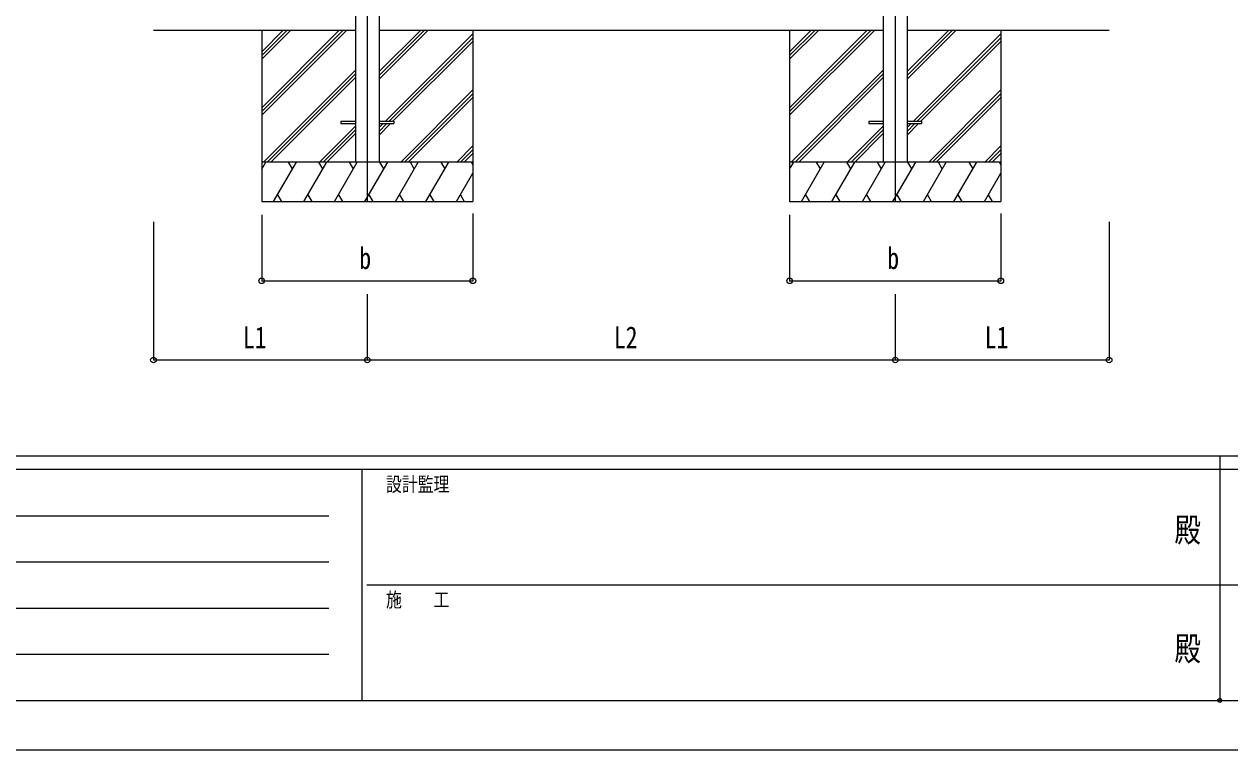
# Model space of a CAD drawing. Units: millimetres, scale not verified. Extents: x -10512 to 10512, y -7425 to 7425.
# Drawn here: x -4542 to 26, y -7425 to -4675 of the extents above; entities that cross this region are included whole.
import ezdxf
from ezdxf.enums import TextEntityAlignment as Align

# ---------------------------------------------------------------- set-up
doc = ezdxf.new("R2010")
doc.units = ezdxf.units.MM
doc.header["$LTSCALE"] = 30
doc.header["$PDMODE"] = 32
doc.header["$PDSIZE"] = 15
for name, color, linetype in [('0-3_YKK_12', 2, 'Continuous'), ('0-4_YKK_13', 4, 'Continuous'), ('0-5_YKK_A1', 4, 'Continuous'), ('0-6_YKK_D', 6, 'Continuous'), ('0-7_YKK_ZWAK', 7, 'Continuous')]:
    doc.layers.add(name, color=color, linetype=linetype)
doc.styles.add('ＭＳ ゴシック', font='')
doc.styles.get('ＭＳ ゴシック').set_extended_font_data('MS Gothic')

msp = doc.modelspace()

# ---------------------------------------------------------------- linework, layer by layer
at = {"layer": '0-3_YKK_12'}
for p, q in [((-3241.92, -2404.04), (-3241.92, -5347.61)), ((-1241.92, -2404.04), (-1241.92, -5347.61))]:
    msp.add_line(p, q, dxfattribs=at)
at = {"layer": '0-4_YKK_13'}
for p, q in [((-3341.92, -5043.11), (-3341.92, -5052.11)), ((-3341.92, -5043.11), (-3287.12, -5043.11)), ((-3341.92, -5052.11), (-3287.12, -5052.11)), ((-3196.72, -5043.11), (-3141.92, -5043.11)), ((-3196.72, -5052.11), (-3141.92, -5052.11)), ((-3141.92, -5043.11), (-3141.92, -5052.11)), ((-1341.92, -5043.11), (-1341.92, -5052.11)), ((-1341.92, -5043.11), (-1287.12, -5043.11)), ((-1341.92, -5052.11), (-1287.12, -5052.11)), ((-1196.72, -5043.11), (-1141.92, -5043.11)), ((-1196.72, -5052.11), (-1141.92, -5052.11)), ((-1141.92, -5043.11), (-1141.92, -5052.11))]:
    msp.add_line(p, q, dxfattribs=at)
at = {"layer": '0-5_YKK_A1'}
for p, q in [((-3287.12, -2368.61), (-3287.12, -5197.61)), ((-3196.72, -2368.61), (-3196.72, -5197.61)), ((-1287.12, -2368.61), (-1287.12, -5197.61)), ((-1196.72, -2368.61), (-1196.72, -5197.61)), ((-4051.92, -4697.61), (-3287.12, -4697.61)), ((-3641.92, -4697.61), (-3641.92, -5347.61)), ((-3641.92, -4991.79), (-3347.74, -4697.61)), ((-3641.92, -5005.93), (-3333.6, -4697.61)), ((-3641.92, -5020.07), (-3319.46, -4697.61)), ((-3641.92, -4807.94), (-3531.59, -4697.61)), ((-3641.92, -4793.8), (-3545.73, -4697.61)), ((-3641.92, -4779.66), (-3559.87, -4697.61)), ((-3196.72, -4697.61), (-1287.12, -4697.61)), ((-3196.72, -4883.24), (-3011.09, -4697.61)), ((-3196.72, -4869.1), (-3025.23, -4697.61)), ((-3196.72, -4854.96), (-3039.37, -4697.61)), ((-2841.92, -4697.61), (-2841.92, -5347.61)), ((-1641.92, -4697.61), (-1641.92, -5347.61)), ((-1641.92, -4991.79), (-1347.74, -4697.61)), ((-1641.92, -5005.93), (-1333.6, -4697.61)), ((-1641.92, -5020.07), (-1319.46, -4697.61)), ((-1641.92, -4807.94), (-1531.59, -4697.61)), ((-1641.92, -4793.8), (-1545.73, -4697.61)), ((-1641.92, -4779.66), (-1559.87, -4697.61)), ((-1196.72, -4697.61), (-431.92, -4697.61)), ((-1196.72, -4883.24), (-1011.09, -4697.61)), ((-1196.72, -4869.1), (-1025.23, -4697.61)), ((-1196.72, -4854.96), (-1039.37, -4697.61)), ((-841.92, -4697.61), (-841.92, -5347.61)), ((-3172.75, -5043.11), (-2841.92, -4712.29)), ((-3158.6, -5043.11), (-2841.92, -4726.43)), ((-3144.46, -5043.11), (-2841.92, -4740.57)), ((-1172.75, -5043.11), (-841.92, -4712.29)), ((-1158.6, -5043.11), (-841.92, -4726.43)), ((-1144.46, -5043.11), (-841.92, -4740.57)), ((-3635.61, -5197.61), (-3287.12, -4849.12)), ((-3621.47, -5197.61), (-3287.12, -4863.26)), ((-3607.33, -5197.61), (-3287.12, -4877.41)), ((-1635.61, -5197.61), (-1287.12, -4849.12)), ((-1621.47, -5197.61), (-1287.12, -4863.26)), ((-1607.33, -5197.61), (-1287.12, -4877.41)), ((-3115.11, -5197.61), (-2841.92, -4924.42)), ((-1115.11, -5197.61), (-841.92, -4924.42)), ((-3100.97, -5197.61), (-2841.92, -4938.56)), ((-3086.83, -5197.61), (-2841.92, -4952.71)), ((-1100.97, -5197.61), (-841.92, -4938.56)), ((-1086.83, -5197.61), (-841.92, -4952.71)), ((-3423.48, -5197.61), (-3287.12, -5061.25)), ((-3196.72, -5095.37), (-3153.46, -5052.11)), ((-3196.72, -5067.09), (-3181.75, -5052.11)), ((-3196.72, -5081.23), (-3167.6, -5052.11)), ((-1423.48, -5197.61), (-1287.12, -5061.25)), ((-1196.72, -5095.37), (-1153.46, -5052.11)), ((-1196.72, -5067.09), (-1181.75, -5052.11)), ((-1196.72, -5081.23), (-1167.6, -5052.11)), ((-3409.34, -5197.61), (-3287.12, -5075.4)), ((-3395.2, -5197.61), (-3287.12, -5089.54)), ((-1409.34, -5197.61), (-1287.12, -5075.4)), ((-1395.2, -5197.61), (-1287.12, -5089.54)), ((-2902.98, -5197.61), (-2841.92, -5136.55)), ((-2888.84, -5197.61), (-2841.92, -5150.7)), ((-902.98, -5197.61), (-841.92, -5136.55)), ((-888.84, -5197.61), (-841.92, -5150.7)), ((-2841.92, -5197.61), (-3641.92, -5197.61)), ((-3641.92, -5225.11), (-3626.04, -5197.61)), ((-3597.18, -5347.61), (-3510.57, -5197.61)), ((-3525.57, -5223.59), (-3540.57, -5197.61)), ((-3481.7, -5347.61), (-3395.1, -5197.61)), ((-3410.1, -5223.59), (-3425.11, -5197.61)), ((-3366.24, -5347.61), (-3279.63, -5197.61)), ((-3294.63, -5223.59), (-3309.63, -5197.61)), ((-3250.76, -5347.61), (-3164.16, -5197.61)), ((-3179.16, -5223.59), (-3194.16, -5197.61)), ((-3135.29, -5347.61), (-3048.69, -5197.61)), ((-3063.69, -5223.59), (-3078.69, -5197.61)), ((-3019.82, -5347.61), (-2933.22, -5197.61)), ((-2963.22, -5197.61), (-2948.22, -5223.59)), ((-2874.7, -5197.61), (-2841.92, -5164.84)), ((-2847.75, -5197.61), (-2841.92, -5207.71)), ((-841.92, -5197.61), (-1641.92, -5197.61)), ((-1641.92, -5225.11), (-1626.04, -5197.61)), ((-1597.18, -5347.61), (-1510.57, -5197.61)), ((-1525.57, -5223.59), (-1540.57, -5197.61)), ((-1481.7, -5347.61), (-1395.1, -5197.61)), ((-1410.1, -5223.59), (-1425.11, -5197.61)), ((-1366.24, -5347.61), (-1279.63, -5197.61)), ((-1294.63, -5223.59), (-1309.63, -5197.61)), ((-1250.76, -5347.61), (-1164.16, -5197.61)), ((-1179.16, -5223.59), (-1194.16, -5197.61)), ((-1135.29, -5347.61), (-1048.69, -5197.61)), ((-1063.69, -5223.59), (-1078.69, -5197.61)), ((-1019.82, -5347.61), (-933.22, -5197.61)), ((-963.22, -5197.61), (-948.22, -5223.59)), ((-874.7, -5197.61), (-841.92, -5164.84)), ((-847.75, -5197.61), (-841.92, -5207.71)), ((-2904.35, -5347.61), (-2841.92, -5239.47)), ((-904.35, -5347.61), (-841.92, -5239.47)), ((-3582.18, -5321.63), (-3567.18, -5347.61)), ((-3466.71, -5321.63), (-3451.71, -5347.61)), ((-3351.24, -5321.63), (-3336.24, -5347.61)), ((-3235.77, -5321.63), (-3220.77, -5347.61)), ((-3120.3, -5321.63), (-3105.3, -5347.61)), ((-3004.83, -5321.63), (-2989.83, -5347.61)), ((-2889.36, -5321.63), (-2874.36, -5347.61)), ((-1582.18, -5321.63), (-1567.18, -5347.61)), ((-1466.71, -5321.63), (-1451.71, -5347.61)), ((-1351.24, -5321.63), (-1336.24, -5347.61)), ((-1235.77, -5321.63), (-1220.77, -5347.61)), ((-1120.3, -5321.63), (-1105.3, -5347.61)), ((-1004.83, -5321.63), (-989.83, -5347.61)), ((-889.36, -5321.63), (-874.36, -5347.61)), ((-3641.92, -5347.61), (-2841.92, -5347.61)), ((-1641.92, -5347.61), (-841.92, -5347.61))]:
    msp.add_line(p, q, dxfattribs=at)
at = {"layer": '0-6_YKK_D'}
for p, q in [((-4051.92, -5423.56), (-4051.92, -5948.61)), ((-3641.92, -5397.63), (-3641.92, -5648.61)), ((-2841.92, -5392.07), (-2841.92, -5648.61)), ((-1641.92, -5397.63), (-1641.92, -5648.61)), ((-841.92, -5392.07), (-841.92, -5648.61)), ((-431.92, -5423.56), (-431.92, -5948.61)), ((-3641.92, -5647.61), (-2841.92, -5647.61)), ((-1641.92, -5647.61), (-841.92, -5647.61)), ((-3241.92, -5698.61), (-3241.92, -5948.61)), ((-3241.92, -5698.61), (-3241.92, -5948.61)), ((-1241.92, -5698.61), (-1241.92, -5948.61)), ((-1241.92, -5698.61), (-1241.92, -5948.61)), ((-4051.92, -5947.61), (-3241.92, -5947.61)), ((-3241.92, -5947.61), (-1241.92, -5947.61)), ((-1241.92, -5947.61), (-431.92, -5947.61))]:
    msp.add_line(p, q, dxfattribs=at)
for centre in [(-3641.92, -5647.61), (-2841.92, -5647.61), (-1641.92, -5647.61), (-841.92, -5647.61), (-4051.92, -5947.61), (-3241.92, -5947.61), (-3241.92, -5947.61), (-1241.92, -5947.61), (-1241.92, -5947.61), (-431.92, -5947.61)]:
    msp.add_circle(centre, 10.62, dxfattribs=at)
at = {"layer": '0-7_YKK_ZWAK'}
for p, q in [((9737.55, -6312.5), (-9762.45, -6312.5)), ((-12.45, -6312.5), (-12.45, -7237.5)), ((-3262.45, -6362.5), (-9762.45, -6362.5)), ((-3262.45, -6362.5), (-3262.45, -7237.5)), ((-12.45, -6362.5), (-3262.45, -6362.5)), ((3237.55, -6362.5), (-12.45, -6362.5)), ((-9656.2, -6537.5), (-3387.45, -6537.5)), ((-9656.2, -6712.5), (-3387.45, -6712.5)), ((-3243.7, -6800), (-12.45, -6800)), ((-12.45, -6800), (3237.55, -6800)), ((-9656.2, -6887.5), (-3387.45, -6887.5)), ((-9656.2, -7062.5), (-3387.45, -7062.5)), ((-9762.45, -7237.5), (-3262.45, -7237.5)), ((-3262.45, -7237.5), (-12.45, -7237.5)), ((-12.45, -7237.5), (3237.55, -7237.5))]:
    msp.add_line(p, q, dxfattribs=at)
msp.add_lwpolyline([(-10512.5, -7425), (10512.5, -7425), (10512.5, 7425), (-10512.5, 7425)], close=True, dxfattribs=at)
msp.add_point((-12.45, -7237.5), dxfattribs=at)

# ---------------------------------------------------------------- texts
at = {"layer": '0-6_YKK_D', "style": 'ＭＳ ゴシック', "width": 0.8}
for s, p in [('b', (-3271.92, -5627.61)), ('b', (-1271.92, -5627.61)), ('L1', (-3712.92, -5927.61)), ('L2', (-2307.92, -5927.61)), ('L1', (-902.92, -5927.61))]:
    msp.add_text(s, height=82.48, dxfattribs=at).set_placement(p, align=Align.BOTTOM_LEFT)
at = {"layer": '0-7_YKK_ZWAK', "style": 'ＭＳ ゴシック', "width": 0.8}
for s, height, p in [('設計監理', 54.99, (-3170.78, -6462.5)), ('殿', 91.64, (-184.17, -6664.58)), ('施\u3000\u3000工', 54.99, (-3170.78, -6900)), ('殿', 91.64, (-184.17, -7114.58))]:
    msp.add_text(s, height=height, dxfattribs=at).set_placement(p, align=Align.BOTTOM_LEFT)

doc.saveas('drawing.dxf')
